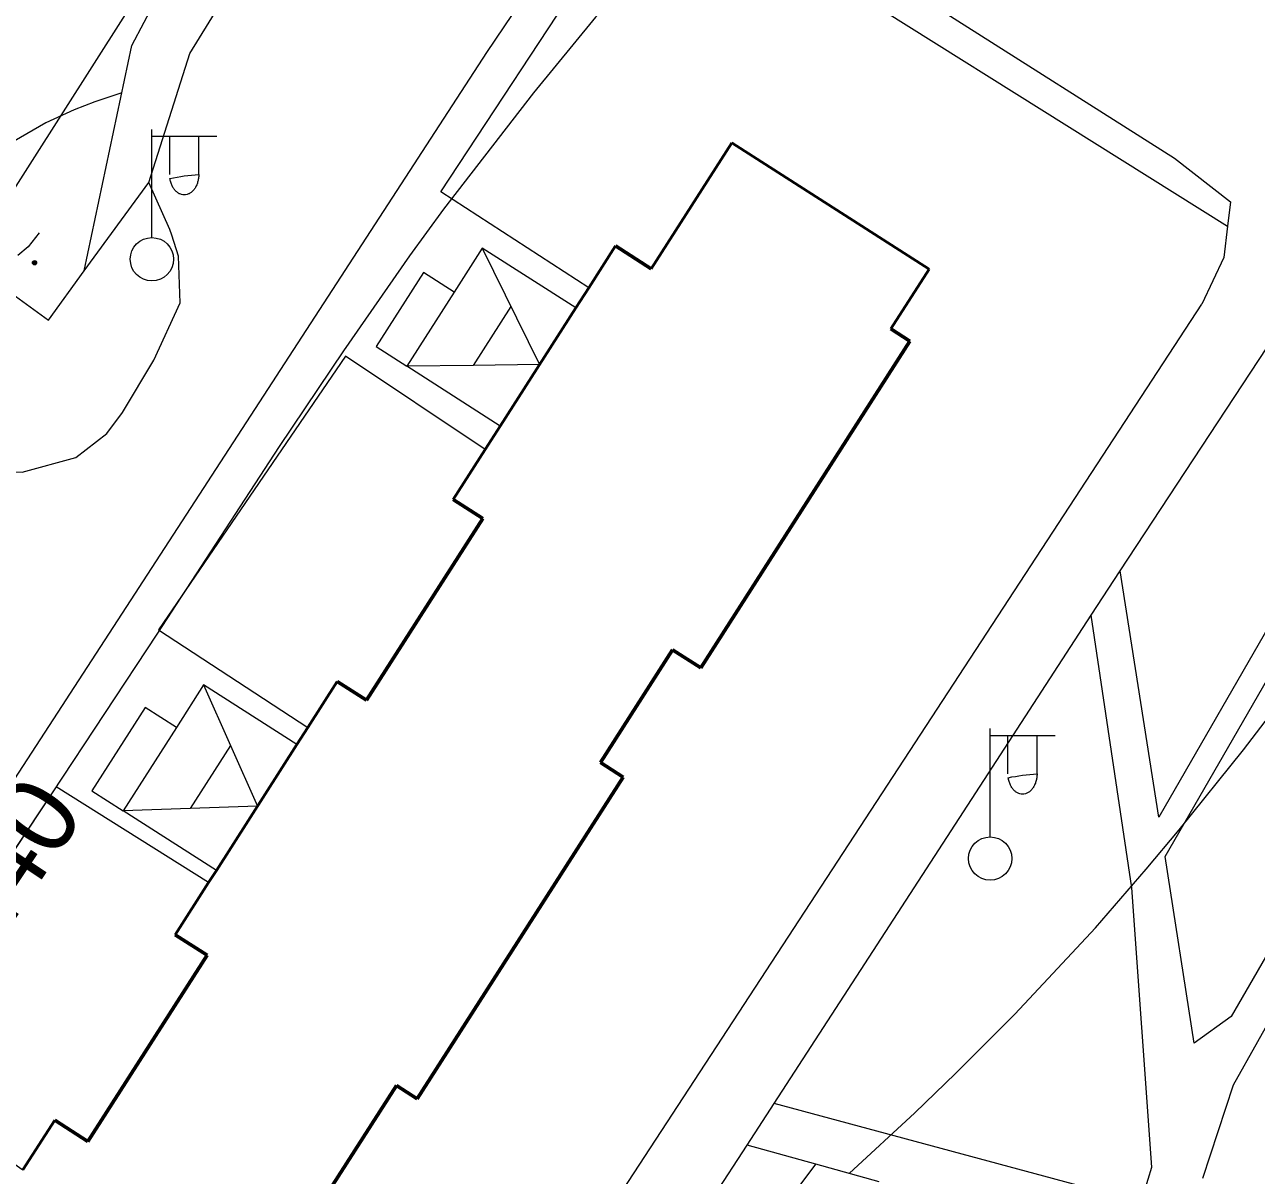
# Model space of a CAD drawing. Extents: x 1000 to 4000, y -5000 to -1000.
# Drawn here: x 1352 to 1408.9, y -4318 to -4264.8 of the extents above; entities that cross this region are included whole.
import ezdxf
from ezdxf.enums import TextEntityAlignment as Align

# ---------------------------------------------------------------- set-up
doc = ezdxf.new("R2010")
doc.units = 0
doc.header["$MEASUREMENT"] = 0
for name, color, linetype in [('СЛОЙ_24', 7, 'CONTINUOUS'), ('СЛОЙ_3', 7, 'CONTINUOUS'), ('СЛОЙ_37', 7, 'CONTINUOUS'), ('СЛОЙ_41', 7, 'CONTINUOUS'), ('СЛОЙ_50', 7, 'CONTINUOUS'), ('СЛОЙ_6', 7, 'CONTINUOUS'), ('СЛОЙ_7', 7, 'CONTINUOUS')]:
    doc.layers.add(name, color=color, linetype=linetype)
doc.styles.add('STYLE-CHAR_FAST_FONT', font='CHAR_FAST_FONT.shx')

msp = doc.modelspace()

# ---------------------------------------------------------------- linework, layer by layer
at = {"layer": 'СЛОЙ_24', "color": 253, "linetype": 'Continuous', "lineweight": 0}
for p, q in [((1311.585, -4361.105), (1373.354, -4266.082)), ((1431.427, -4269.358), (1407.726, -4310.618)), ((1407.726, -4310.618), (1406.018, -4311.843))]:
    msp.add_line(p, q, dxfattribs=at)
for points in [[(1408.074, -4170.879), (1405.474, -4177.819), (1398.384, -4193.626), (1390.33, -4211.298), (1378.731, -4230.367), (1371.487, -4241.201), (1356.65, -4264.333), (1349.366, -4275.745), (1353.104, -4278.443), (1354.76, -4276.176)], [(1357.739, -4272.095), (1359.636, -4266.134), (1367.743, -4252.968), (1373.735, -4242.581), (1376.589, -4239.312)], [(1373.354, -4266.082), (1374.947, -4263.716), (1376.314, -4261.777), (1378.575, -4259.255), (1381.427, -4257.742), (1384.272, -4257.922), (1394.462, -4264.226), (1405.105, -4270.96), (1407.687, -4272.978), (1407.557, -4274.101)], [(1378.054, -4276.957), (1371.227, -4272.528), (1378.267, -4261.828), (1380.005, -4260.21), (1381.683, -4259.43), (1383.121, -4259.25), (1384.259, -4259.49), (1407.557, -4274.101)], [(1312.987, -4262.432), (1350.499, -4285.403), (1351.892, -4285.467), (1354.378, -4284.789), (1355.808, -4283.68), (1356.532, -4282.714), (1357.98, -4280.301), (1359.187, -4277.646), (1359.107, -4275.495), (1358.805, -4274.517)], [(1404.668, -4303.228), (1423.813, -4270.057), (1431.703, -4268.796)], [(1416.102, -4269.313), (1422.566, -4269.878), (1404.383, -4301.407)], [(1402.6, -4290.028), (1415.011, -4271.143)], [(1354.76, -4276.176), (1357.739, -4272.095)], [(1358.705, -4274.267), (1357.739, -4272.095)], [(1358.805, -4274.517), (1358.705, -4274.267)], [(1407.557, -4274.101), (1407.388, -4275.556), (1406.369, -4277.714)], [(1343.617, -4372.775), (1367.409, -4337.349), (1406.369, -4277.714)], [(1373.272, -4284.432), (1366.822, -4280.112), (1358.194, -4292.761), (1365.085, -4297.261)], [(1401.257, -4292.079), (1402.6, -4290.028)], [(1404.383, -4301.407), (1402.6, -4290.028)], [(1386.612, -4314.637), (1401.257, -4292.079)], [(1403.717, -4318.68), (1404.052, -4317.582), (1403.133, -4304.675), (1401.257, -4292.079)], [(1360.498, -4304.429), (1353.46, -4300.014), (1344.951, -4312.783), (1351.929, -4317.704)], [(1406.018, -4311.843), (1404.668, -4303.228)], [(1411.184, -4307.78), (1407.809, -4313.792)], [(1407.809, -4313.792), (1406.39, -4318.095)], [(1385.369, -4316.552), (1386.612, -4314.637)], [(1403.717, -4318.68), (1403.008, -4319.045), (1386.612, -4314.637)], [(1382.329, -4321.234), (1385.369, -4316.552)], [(1388.539, -4317.438), (1385.369, -4316.552)], [(1391.471, -4318.258), (1388.539, -4317.438)]]:
    msp.add_lwpolyline(points, dxfattribs=at)
at = {"layer": 'СЛОЙ_3', "color": 253, "linetype": 'Continuous', "lineweight": 0}
for p, q in [((1357.884, -4274.638), (1357.884, -4269.638)), ((1357.884, -4272.638), (1357.884, -4269.638)), ((1357.884, -4269.952), (1360.884, -4269.952)), ((1358.705, -4271.72), (1358.705, -4269.952)), ((1360.047, -4271.72), (1360.047, -4269.952)), ((1396.594, -4302.319), (1396.594, -4297.319)), ((1396.594, -4300.319), (1396.594, -4297.319)), ((1396.594, -4297.633), (1399.594, -4297.633)), ((1397.415, -4299.401), (1397.415, -4297.633)), ((1398.757, -4299.401), (1398.757, -4297.633))]:
    msp.add_line(p, q, dxfattribs=at)
for points in [[(1360.047, -4271.72, -0.035191), (1360.034, -4271.904, -0.036545), (1359.996, -4272.081, -0.03934), (1359.934, -4272.244, -0.0437), (1359.851, -4272.387, -0.049642), (1359.749, -4272.504, -0.056748), (1359.633, -4272.591, -0.0637), (1359.507, -4272.645, -0.068204), (1359.376, -4272.663, -0.068204), (1359.245, -4272.645, -0.0637), (1359.119, -4272.591, -0.056748), (1359.003, -4272.504, -0.049642), (1358.901, -4272.387, -0.0437), (1358.818, -4272.244, -0.03934), (1358.756, -4272.081, -0.036545), (1358.718, -4271.904, -0.035191)], [(1398.757, -4299.401, -0.035191), (1398.744, -4299.585, -0.036545), (1398.706, -4299.762, -0.03934), (1398.644, -4299.925, -0.0437), (1398.561, -4300.068, -0.049642), (1398.459, -4300.185, -0.056748), (1398.343, -4300.272, -0.0637), (1398.217, -4300.326, -0.068204), (1398.086, -4300.344, -0.068204), (1397.955, -4300.326, -0.0637), (1397.829, -4300.272, -0.056748), (1397.713, -4300.185, -0.049642), (1397.611, -4300.068, -0.0437), (1397.528, -4299.925, -0.03934), (1397.466, -4299.762, -0.036545), (1397.428, -4299.585, -0.035191)]]:
    msp.add_lwpolyline(points, format="xyb", close=True, dxfattribs=at)
for centre in [(1357.884, -4275.638), (1396.594, -4303.319)]:
    msp.add_circle(centre, 1, dxfattribs=at)
at = {"layer": 'СЛОЙ_37', "color": 253, "linetype": 'Continuous', "lineweight": 0}
for points in [[(1354.76, -4276.176), (1356.957, -4265.757), (1359.232, -4261.441), (1361.814, -4256.931), (1366.824, -4248.911)], [(1341.514, -4391.046), (1344.056, -4387.07), (1346.519, -4383.334), (1348.732, -4379.213), (1355.955, -4367.545), (1364.473, -4354.648), (1381.44, -4326.907), (1388.539, -4317.438)]]:
    msp.add_lwpolyline(points, dxfattribs=at)
at = {"layer": 'СЛОЙ_41', "color": 253, "linetype": 'Continuous', "lineweight": 0}
for p, q in [((1352.678, -4274.41), (1352.168, -4275.06)), ((1352.168, -4275.06), (1351.698, -4275.47))]:
    msp.add_line(p, q, dxfattribs=at)
msp.add_circle((1352.463, -4275.798), 0.0976, dxfattribs=at)
for points in [[(1352.367, -4275.817), (1352.365, -4275.798), (1352.367, -4275.779)], [(1352.372, -4275.835), (1352.367, -4275.779), (1352.372, -4275.761)], [(1352.367, -4275.817), (1352.367, -4275.779), (1352.372, -4275.835)], [(1352.381, -4275.852), (1352.372, -4275.761), (1352.381, -4275.744)], [(1352.372, -4275.835), (1352.372, -4275.761), (1352.381, -4275.852)], [(1352.394, -4275.867), (1352.381, -4275.744), (1352.394, -4275.729)], [(1352.381, -4275.852), (1352.381, -4275.744), (1352.394, -4275.867)], [(1352.408, -4275.879), (1352.394, -4275.729), (1352.408, -4275.717)], [(1352.394, -4275.867), (1352.394, -4275.729), (1352.408, -4275.879)], [(1352.425, -4275.888), (1352.408, -4275.717), (1352.425, -4275.708)], [(1352.408, -4275.879), (1352.408, -4275.717), (1352.425, -4275.888)], [(1352.444, -4275.894), (1352.425, -4275.708), (1352.444, -4275.702)], [(1352.425, -4275.888), (1352.425, -4275.708), (1352.444, -4275.894)], [(1352.463, -4275.896), (1352.444, -4275.702), (1352.463, -4275.7)], [(1352.444, -4275.894), (1352.444, -4275.702), (1352.463, -4275.896)]]:
    msp.add_solid(points, dxfattribs=at)
at = {"layer": 'СЛОЙ_41', "color": 253, "linetype": 'Continuous', "lineweight": 0, "extrusion": (0, 0, -1)}
for points in [[(-1352.463, -4275.896), (-1352.463, -4275.7), (-1352.482, -4275.894)], [(-1352.482, -4275.894), (-1352.463, -4275.7), (-1352.482, -4275.702)], [(-1352.482, -4275.894), (-1352.482, -4275.702), (-1352.5, -4275.888)], [(-1352.5, -4275.888), (-1352.482, -4275.702), (-1352.5, -4275.708)], [(-1352.5, -4275.888), (-1352.5, -4275.708), (-1352.517, -4275.879)], [(-1352.517, -4275.879), (-1352.5, -4275.708), (-1352.517, -4275.717)], [(-1352.517, -4275.879), (-1352.517, -4275.717), (-1352.532, -4275.867)], [(-1352.532, -4275.867), (-1352.517, -4275.717), (-1352.532, -4275.729)], [(-1352.532, -4275.867), (-1352.532, -4275.729), (-1352.544, -4275.852)], [(-1352.544, -4275.852), (-1352.532, -4275.729), (-1352.544, -4275.744)], [(-1352.544, -4275.852), (-1352.544, -4275.744), (-1352.553, -4275.835)], [(-1352.553, -4275.835), (-1352.544, -4275.744), (-1352.553, -4275.761)], [(-1352.553, -4275.835), (-1352.553, -4275.761), (-1352.558, -4275.817)], [(-1352.558, -4275.817), (-1352.553, -4275.761), (-1352.558, -4275.779)], [(-1352.558, -4275.817), (-1352.558, -4275.779), (-1352.56, -4275.798)]]:
    msp.add_solid(points, dxfattribs=at)
at = {"layer": 'СЛОЙ_50', "color": 253, "linetype": 'Continuous', "lineweight": 0}
for points in [[(1384.898, -4258.31), (1378.36, -4264.45), (1375.505, -4267.945), (1371.352, -4273.328), (1369.783, -4275.483), (1366.725, -4279.865), (1363.766, -4284.285), (1358.11, -4292.959), (1353.281, -4300.279), (1347.09, -4309.636), (1344.059, -4314.32), (1339.539, -4321.576), (1337.276, -4325.379), (1333.218, -4332.251), (1330.981, -4335.691), (1329.36, -4337.938), (1328.502, -4339.039), (1327.148, -4340.657), (1325.201, -4342.734), (1324.16, -4343.733), (1322.508, -4345.174), (1321.371, -4346.05)], [(1390.079, -4317.869), (1393.111, -4315.066), (1394.995, -4313.253), (1397.737, -4310.503), (1401.451, -4306.513), (1403.802, -4303.816), (1405.324, -4301.997), (1408.283, -4298.303), (1410.448, -4295.474), (1414.712, -4289.641), (1428.233, -4270.278), (1431.699, -4265.334), (1433.375, -4262.805)], [(1356.493, -4267.957), (1355.247, -4268.359), (1354.299, -4268.73), (1352.979, -4269.335), (1351.226, -4270.352), (1350.208, -4271.103), (1349.744, -4271.5), (1349.106, -4272.124), (1348.361, -4273.007), (1348.033, -4273.471), (1347.599, -4274.194), (1347.075, -4275.339), (1346.798, -4276.192), (1346.547, -4277.386), (1346.472, -4278.008), (1346.424, -4279.3), (1346.57, -4281.125), (1346.734, -4282.081), (1347.049, -4283.29)]]:
    msp.add_lwpolyline(points, dxfattribs=at)
at = {"layer": 'СЛОЙ_6', "color": 253, "linetype": 'Continuous', "lineweight": 50}
for p, q in [((1380.94, -4276.076), (1379.292, -4275.022)), ((1392.888, -4279.416), (1392.01, -4278.854)), ((1383.229, -4294.511), (1392.888, -4279.416)), ((1373.165, -4287.612), (1371.798, -4286.737)), ((1367.792, -4296.008), (1373.165, -4287.612)), ((1378.591, -4298.89), (1381.927, -4293.678)), ((1383.229, -4294.511), (1381.927, -4293.678)), ((1367.792, -4296.008), (1366.44, -4295.143)), ((1379.641, -4299.562), (1378.591, -4298.89)), ((1370.135, -4314.417), (1379.641, -4299.562)), ((1360.43, -4307.788), (1358.953, -4306.844)), ((1354.93, -4316.385), (1360.43, -4307.788)), ((1365.719, -4319.204), (1369.175, -4313.803)), ((1370.135, -4314.417), (1369.175, -4313.803)), ((1354.93, -4316.385), (1353.4, -4315.406))]:
    msp.add_line(p, q, dxfattribs=at)
at = {"layer": 'СЛОЙ_6', "color": 253, "linetype": 'Continuous', "lineweight": 40}
for points in [[(1380.94, -4276.076), (1384.66, -4270.262)], [(1393.775, -4276.095), (1384.66, -4270.262)], [(1378.054, -4276.957), (1379.292, -4275.022)], [(1392.01, -4278.854), (1393.775, -4276.095)], [(1377.46, -4277.886), (1378.054, -4276.957)], [(1373.97, -4283.341), (1377.46, -4277.886)], [(1373.272, -4284.432), (1373.97, -4283.341)], [(1371.798, -4286.737), (1373.272, -4284.432)], [(1365.085, -4297.261), (1366.44, -4295.143)], [(1364.577, -4298.054), (1365.085, -4297.261)], [(1360.859, -4303.865), (1364.577, -4298.054)], [(1360.498, -4304.429), (1360.859, -4303.865)], [(1358.953, -4306.844), (1360.498, -4304.429)], [(1351.929, -4317.704), (1353.4, -4315.406)]]:
    msp.add_lwpolyline(points, dxfattribs=at)
at = {"layer": 'СЛОЙ_7', "color": 253, "linetype": 'Continuous', "lineweight": 0}
for p, q in [((1373.138, -4275.122), (1371.84, -4277.15)), ((1377.46, -4277.886), (1373.138, -4275.122)), ((1373.138, -4275.122), (1375.785, -4280.504)), ((1370.43, -4276.247), (1368.238, -4279.674)), ((1371.84, -4277.15), (1370.43, -4276.247)), ((1371.84, -4277.15), (1369.649, -4280.576)), ((1374.461, -4277.813), (1372.717, -4280.54)), ((1368.238, -4279.674), (1369.649, -4280.576)), ((1372.717, -4280.54), (1369.649, -4280.576)), ((1373.97, -4283.341), (1369.649, -4280.576)), ((1375.785, -4280.504), (1372.717, -4280.54)), ((1360.27, -4295.298), (1359.013, -4297.263)), ((1364.577, -4298.054), (1360.27, -4295.298)), ((1360.27, -4295.298), (1362.755, -4300.902)), ((1357.571, -4296.34), (1355.11, -4300.186)), ((1359.013, -4297.263), (1357.571, -4296.34)), ((1359.013, -4297.263), (1356.552, -4301.109)), ((1361.513, -4298.1), (1359.654, -4301.005)), ((1355.11, -4300.186), (1356.552, -4301.109)), ((1359.654, -4301.005), (1356.552, -4301.109)), ((1362.755, -4300.902), (1359.654, -4301.005)), ((1360.859, -4303.865), (1356.552, -4301.109))]:
    msp.add_line(p, q, dxfattribs=at)

# ---------------------------------------------------------------- texts
at = {"layer": 'СЛОЙ_50', "color": 253, "linetype": 'Continuous', "lineweight": 0, "style": 'STYLE-CHAR_FAST_FONT'}
msp.add_text('240', height=3.6, rotation=56.3221, dxfattribs=at).set_placement((1351.114, -4303.565), align=Align.MIDDLE_CENTER)

doc.saveas('drawing.dxf')
